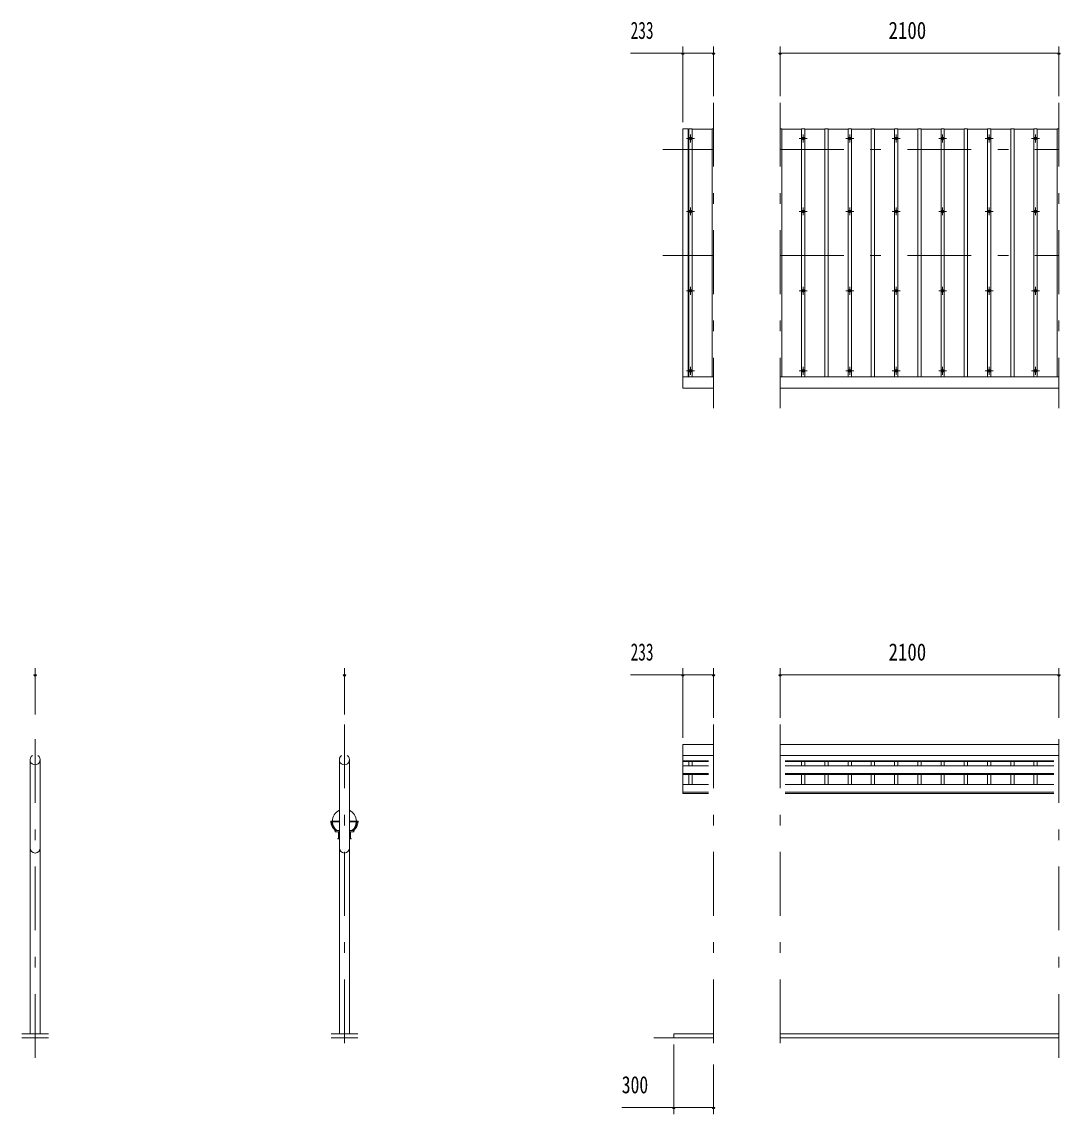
# Model space of a CAD drawing. Units: millimetres, scale not verified. Extents: x -23352 to 23352, y -10500 to 10500.
# Drawn here: x -23352 to -15531, y 1220 to 9448 of the extents above; entities that cross this region are included whole.
import ezdxf
from ezdxf.enums import TextEntityAlignment as Align

# ---------------------------------------------------------------- set-up
doc = ezdxf.new("R2010")
doc.units = ezdxf.units.MM
doc.header["$LTSCALE"] = 40
doc.linetypes.add('USER3', pattern=[24, 12, -5, 2, -5])
for name, color, linetype, lineweight in [('0-0_0', 7, 'Continuous', 18), ('0-2_1-0BOLD', 7, 'Continuous', 18), ('0-3_1-2CENTER', 3, 'USER3', 18), ('0-4_1-4THIN', 4, 'Continuous', 18), ('0-5_1-5DIM', 3, 'Continuous', 18)]:
    doc.layers.add(name, color=color, linetype=linetype, lineweight=lineweight)
doc.styles.add('ＭＳ ゴシック', font='')
doc.styles.get('ＭＳ ゴシック').set_extended_font_data('MS Gothic')

msp = doc.modelspace()

# ---------------------------------------------------------------- linework, layer by layer
at = {"layer": '0-0_0'}
for p, q in [((-20960.29, 3426.97), (-21024.64, 3426.97)), ((-21024.64, 3420.97), (-21024.64, 3426.97)), ((-20960.29, 3420.97), (-21024.64, 3420.97)), ((-20819.64, 3426.97), (-20883.99, 3426.97)), ((-20819.64, 3420.97), (-20883.99, 3420.97)), ((-20819.64, 3420.97), (-20819.64, 3426.97)), ((-20992.14, 3346.97), (-20960.29, 3346.97)), ((-20967.14, 3296.97), (-20967.14, 3346.97)), ((-20967.14, 3296.97), (-20960.29, 3296.97)), ((-20883.99, 3356.97), (-20852.14, 3356.97)), ((-20883.99, 3346.97), (-20852.14, 3346.97)), ((-20883.99, 3296.97), (-20877.14, 3296.97)), ((-20877.14, 3296.97), (-20877.14, 3346.97)), ((-20852.14, 3346.97), (-20852.14, 3356.97))]:
    msp.add_line(p, q, dxfattribs=at)
msp.add_lwpolyline([(-20992.14, 3346.97), (-20992.14, 3356.97), (-20960.29, 3356.97)], dxfattribs=at)
for start, end in [(115.07964, 180), (0, 64.91913), (183.82255, 231.05756), (308.94244, 356.17745)]:
    msp.add_arc((-20922.14, 3426.97), 90, start, end, dxfattribs=at)
for centre, major_axis, start_param, end_param in [((-20922.14, 3426.97), (102.47, 6.5), 3.1362923, 3.9034857), ((-20914.14, 3426.97), (102.47, 6.5), 3.1362923, 3.9034857), ((-20930.14, 3426.97), (-102.47, 6.5), 2.3796996, 3.146893), ((-20922.14, 3426.97), (-102.47, 6.5), 2.3796996, 3.146893)]:
    msp.add_ellipse(centre, major_axis=major_axis, ratio=0.92312, start_param=start_param, end_param=end_param, dxfattribs=at)
at = {"layer": '0-2_1-0BOLD'}
for p, q in [((-18140.69, 6774.16), (-18373.69, 6774.16)), ((-15540.69, 6774.16), (-17640.69, 6774.16)), ((-18373.69, 6687.67), (-18140.69, 6687.67)), ((-17640.69, 6687.67), (-15540.69, 6687.67)), ((-18373.69, 4004.86), (-18140.69, 4004.86)), ((-17640.69, 4004.86), (-15540.69, 4004.86)), ((-23290.03, 1824.67), (-23290.03, 3889.24)), ((-23213.73, 3889.24), (-23213.73, 1824.67)), ((-20960.29, 3889.24), (-20960.29, 1824.67)), ((-20883.99, 3889.24), (-20883.99, 1824.67)), ((-18140.69, 3921.21), (-18373.69, 3921.21)), ((-18373.69, 3880.02), (-18178.84, 3880.02)), ((-18178.84, 3876.47), (-18373.69, 3876.47)), ((-15540.69, 3921.21), (-17640.69, 3921.21)), ((-17602.54, 3880.02), (-15578.84, 3880.02)), ((-15578.84, 3876.47), (-17602.54, 3876.47)), ((-18373.69, 3844.26), (-18178.84, 3844.26)), ((-18373.69, 3785.43), (-18178.84, 3785.43)), ((-17602.54, 3844.26), (-15578.84, 3844.26)), ((-15578.84, 3785.43), (-17602.54, 3785.43)), ((-18178.84, 3779.53), (-18373.69, 3779.53)), ((-17602.54, 3779.53), (-15578.84, 3779.53)), ((-18373.69, 3701.81), (-18178.84, 3701.81)), ((-18178.84, 3644.17), (-18373.69, 3644.17)), ((-15578.84, 3701.81), (-17602.54, 3701.81)), ((-17602.54, 3644.17), (-15578.84, 3644.17)), ((-15578.84, 3635.83), (-17602.54, 3635.83)), ((-20872.14, 3294.67), (-20883.99, 3294.67)), ((-23151.87, 1824.67), (-23351.87, 1824.67)), ((-20822.14, 1824.67), (-21022.14, 1824.67)), ((-18440.69, 1824.67), (-18440.69, 1794.67)), ((-18140.69, 1824.67), (-18440.69, 1824.67)), ((-15540.69, 1824.67), (-17640.69, 1824.67)), ((-23351.87, 1794.67), (-23151.87, 1794.67)), ((-21022.14, 1794.67), (-20822.14, 1794.67)), ((-18590.69, 1794.67), (-18140.69, 1794.67)), ((-17640.69, 1794.67), (-15540.69, 1794.67))]:
    msp.add_line(p, q, dxfattribs=at)
for points in [[(-18333.69, 6774.16), (-18333.69, 8642.67), (-18373.69, 8642.67), (-18373.69, 6687.67)], [(-18178.84, 3635.83), (-18373.69, 3635.83), (-18373.69, 4004.86)], [(-20960.29, 3294.67), (-20972.14, 3294.67), (-20972.14, 3296.97), (-20960.29, 3296.97)], [(-20883.99, 3296.97), (-20872.14, 3296.97), (-20872.14, 3294.67)]]:
    msp.add_lwpolyline(points, dxfattribs=at)
for centre in [(-18315.69, 8570.29), (-17465.69, 8570.29), (-17465.69, 8570.29), (-17115.69, 8570.29), (-16765.69, 8570.29), (-16415.69, 8570.29), (-16065.69, 8570.29), (-16065.69, 8570.29), (-15715.69, 8570.29), (-18315.69, 8020.59), (-17465.69, 8020.59), (-17465.69, 8020.59), (-17115.69, 8020.59), (-16765.69, 8020.59), (-16415.69, 8020.59), (-16065.69, 8020.59), (-16065.69, 8020.59), (-15715.69, 8020.59), (-18315.69, 7422.81), (-17465.69, 7422.81), (-17465.69, 7422.81), (-17115.69, 7422.81), (-16765.69, 7422.81), (-16415.69, 7422.81), (-16065.69, 7422.81), (-16065.69, 7422.81), (-15715.69, 7422.81), (-18315.69, 6819.1), (-17465.69, 6819.1), (-17465.69, 6819.1), (-17115.69, 6819.1), (-16765.69, 6819.1), (-16415.69, 6819.1), (-16065.69, 6819.1), (-16065.69, 6819.1), (-15715.69, 6819.1)]:
    msp.add_circle(centre, 10, dxfattribs=at)
for centre, start, end in [((-23251.88, 3889.24), 123.05154, 56.94846), ((-20922.14, 3889.24), 123.05154, 56.94846), ((-23251.88, 3224.67), 180, 0), ((-20922.14, 3224.67), 180, 0)]:
    msp.add_arc(centre, 38.15, start, end, dxfattribs=at)
at = {"layer": '0-3_1-2CENTER'}
for p, q in [((-18140.69, 8837.68), (-18140.69, 6537.67)), ((-17640.69, 8837.68), (-17640.69, 6537.67)), ((-15540.69, 8837.68), (-15540.69, 6537.67)), ((-18345.69, 8570.29), (-18285.69, 8570.29)), ((-18315.69, 8600.28), (-18315.69, 8540.28)), ((-17495.69, 8570.29), (-17435.69, 8570.29)), ((-17465.69, 8540.28), (-17465.69, 8600.28)), ((-17465.69, 8600.28), (-17465.69, 8540.28)), ((-17085.69, 8570.29), (-17145.69, 8570.29)), ((-17115.69, 8540.28), (-17115.69, 8600.28)), ((-16795.69, 8570.29), (-16735.69, 8570.29)), ((-16765.69, 8600.28), (-16765.69, 8540.28)), ((-16445.69, 8570.29), (-16385.69, 8570.29)), ((-16415.69, 8600.28), (-16415.69, 8540.28)), ((-16095.69, 8570.29), (-16035.69, 8570.29)), ((-16065.69, 8540.28), (-16065.69, 8600.28)), ((-16065.69, 8600.28), (-16065.69, 8540.28)), ((-15745.69, 8570.29), (-15685.69, 8570.29)), ((-15715.69, 8600.28), (-15715.69, 8540.28)), ((-18523.69, 8487.67), (-18140.69, 8487.67)), ((-17640.69, 8487.67), (-15540.69, 8487.67)), ((-18285.69, 8020.59), (-18345.69, 8020.59)), ((-18315.69, 7990.59), (-18315.69, 8050.59)), ((-17435.69, 8020.59), (-17495.69, 8020.59)), ((-17465.69, 8050.59), (-17465.69, 7990.59)), ((-17465.69, 7990.59), (-17465.69, 8050.59)), ((-17085.69, 8020.59), (-17145.69, 8020.59)), ((-17115.69, 8050.59), (-17115.69, 7990.59)), ((-16795.69, 8020.59), (-16735.69, 8020.59)), ((-16765.69, 7990.59), (-16765.69, 8050.59)), ((-16445.69, 8020.59), (-16385.69, 8020.59)), ((-16415.69, 7990.59), (-16415.69, 8050.59)), ((-16035.69, 8020.59), (-16095.69, 8020.59)), ((-16065.69, 8050.59), (-16065.69, 7990.59)), ((-16065.69, 7990.59), (-16065.69, 8050.59)), ((-15745.69, 8020.59), (-15685.69, 8020.59)), ((-15715.69, 7990.59), (-15715.69, 8050.59)), ((-18523.69, 7687.67), (-18140.69, 7687.67)), ((-17640.69, 7687.67), (-15540.69, 7687.67)), ((-18285.69, 7422.81), (-18345.69, 7422.81)), ((-18315.69, 7392.8), (-18315.69, 7452.81)), ((-17435.69, 7422.81), (-17495.69, 7422.81)), ((-17465.69, 7452.81), (-17465.69, 7392.8)), ((-17465.69, 7392.8), (-17465.69, 7452.81)), ((-17085.69, 7422.81), (-17145.69, 7422.81)), ((-17115.69, 7452.81), (-17115.69, 7392.8)), ((-16795.69, 7422.81), (-16735.69, 7422.81)), ((-16765.69, 7392.8), (-16765.69, 7452.81)), ((-16445.69, 7422.81), (-16385.69, 7422.81)), ((-16415.69, 7392.8), (-16415.69, 7452.81)), ((-16035.69, 7422.81), (-16095.69, 7422.81)), ((-16065.69, 7452.81), (-16065.69, 7392.8)), ((-16065.69, 7392.8), (-16065.69, 7452.81)), ((-15745.69, 7422.81), (-15685.69, 7422.81)), ((-15715.69, 7392.8), (-15715.69, 7452.81)), ((-18315.69, 6849.1), (-18315.69, 6789.1)), ((-17465.69, 6849.1), (-17465.69, 6789.1)), ((-17465.69, 6789.1), (-17465.69, 6849.1)), ((-17115.69, 6849.1), (-17115.69, 6789.1)), ((-16765.69, 6789.1), (-16765.69, 6849.1)), ((-16415.69, 6789.1), (-16415.69, 6849.1)), ((-16065.69, 6849.1), (-16065.69, 6789.1)), ((-16065.69, 6789.1), (-16065.69, 6849.1)), ((-15715.69, 6789.1), (-15715.69, 6849.1)), ((-18285.69, 6819.1), (-18345.69, 6819.1)), ((-17495.69, 6819.1), (-17435.69, 6819.1)), ((-17145.69, 6819.1), (-17085.69, 6819.1)), ((-16795.69, 6819.1), (-16735.69, 6819.1)), ((-16445.69, 6819.1), (-16385.69, 6819.1)), ((-16095.69, 6819.1), (-16035.69, 6819.1)), ((-15745.69, 6819.1), (-15685.69, 6819.1)), ((-23251.88, 1644.67), (-23251.88, 4154.87)), ((-20922.14, 4154.87), (-20922.14, 1644.67)), ((-18140.69, 4154.87), (-18140.69, 1644.67)), ((-17640.69, 4154.87), (-17640.69, 1644.67)), ((-15540.69, 1644.67), (-15540.69, 4154.87))]:
    msp.add_line(p, q, dxfattribs=at)
at = {"layer": '0-4_1-4THIN'}
for p, q in [((-18153.19, 8642.67), (-18153.19, 6774.16)), ((-18153.19, 8642.67), (-18153.19, 6774.16)), ((-18140.69, 8642.67), (-18153.19, 8642.67)), ((-17628.19, 8642.67), (-17640.69, 8642.67)), ((-17628.19, 6774.16), (-17628.19, 8642.67)), ((-17628.19, 6774.16), (-17628.19, 8642.67)), ((-17478.19, 8642.67), (-17478.19, 6774.16)), ((-17453.19, 6774.16), (-17453.19, 8642.67)), ((-17453.19, 6774.16), (-17453.19, 8642.67)), ((-16253.19, 8642.67), (-16253.19, 6774.16)), ((-16253.19, 8642.67), (-16253.19, 6774.16)), ((-16228.19, 6774.16), (-16228.19, 8642.67)), ((-16078.19, 8642.67), (-16078.19, 6774.16)), ((-16078.19, 8642.67), (-16078.19, 6774.16)), ((-16053.19, 6774.16), (-16053.19, 8642.67)), ((-15553.19, 8642.67), (-15553.19, 6774.16)), ((-15540.69, 8642.67), (-15553.19, 8642.67)), ((-18328.19, 8638.43), (-18333.69, 8638.43)), ((-18303.19, 8638.43), (-18153.19, 8638.43)), ((-17628.19, 8638.43), (-17478.19, 8638.43)), ((-17453.19, 8638.43), (-17303.19, 8638.43)), ((-17278.19, 8638.43), (-17128.19, 8638.43)), ((-17103.19, 8638.43), (-16953.19, 8638.43)), ((-16928.19, 8638.43), (-16778.19, 8638.43)), ((-16753.19, 8638.43), (-16603.19, 8638.43)), ((-16578.19, 8638.43), (-16428.19, 8638.43)), ((-16403.19, 8638.43), (-16253.19, 8638.43)), ((-16228.19, 8638.43), (-16078.19, 8638.43)), ((-16053.19, 8638.43), (-15903.19, 8638.43)), ((-15878.19, 8638.43), (-15728.19, 8638.43)), ((-15703.19, 8638.43), (-15553.19, 8638.43)), ((-18328.2, 3876.47), (-18328.2, 3844.26)), ((-18303.2, 3844.26), (-18303.2, 3876.47)), ((-17478.19, 3844.26), (-17478.19, 3876.47)), ((-17453.2, 3876.47), (-17453.2, 3844.26)), ((-17303.19, 3876.47), (-17303.19, 3844.26)), ((-17278.2, 3844.26), (-17278.2, 3876.47)), ((-17128.19, 3844.26), (-17128.19, 3876.47)), ((-17103.2, 3876.47), (-17103.2, 3844.26)), ((-16953.19, 3876.47), (-16953.19, 3844.26)), ((-16928.2, 3844.26), (-16928.2, 3876.47)), ((-16778.19, 3844.26), (-16778.19, 3876.47)), ((-16753.2, 3876.47), (-16753.2, 3844.26)), ((-16603.19, 3876.47), (-16603.19, 3844.26)), ((-16578.2, 3844.26), (-16578.2, 3876.47)), ((-16428.19, 3844.26), (-16428.19, 3876.47)), ((-16403.2, 3876.47), (-16403.2, 3844.26)), ((-16253.2, 3876.47), (-16253.2, 3844.26)), ((-16228.2, 3844.26), (-16228.2, 3876.47)), ((-16078.19, 3844.26), (-16078.19, 3876.47)), ((-16053.2, 3876.47), (-16053.2, 3844.26)), ((-15903.19, 3876.47), (-15903.19, 3844.26)), ((-15878.2, 3844.26), (-15878.2, 3876.47)), ((-15728.19, 3844.26), (-15728.19, 3876.47)), ((-15703.2, 3876.47), (-15703.2, 3844.26)), ((-18328.2, 3779.53), (-18328.2, 3701.81)), ((-18303.2, 3701.81), (-18303.2, 3779.53)), ((-17478.19, 3701.81), (-17478.19, 3779.53)), ((-17453.2, 3779.53), (-17453.2, 3701.81)), ((-17303.19, 3779.53), (-17303.19, 3701.81)), ((-17278.2, 3701.81), (-17278.2, 3779.53)), ((-17128.19, 3701.81), (-17128.19, 3779.53)), ((-17103.2, 3779.53), (-17103.2, 3701.81)), ((-16953.19, 3779.53), (-16953.19, 3701.81)), ((-16928.2, 3701.81), (-16928.2, 3779.53)), ((-16778.19, 3701.81), (-16778.19, 3779.53)), ((-16753.2, 3779.53), (-16753.2, 3701.81)), ((-16603.19, 3779.53), (-16603.19, 3701.81)), ((-16578.2, 3701.81), (-16578.2, 3779.53)), ((-16428.19, 3701.81), (-16428.19, 3779.53)), ((-16403.2, 3779.53), (-16403.2, 3701.81)), ((-16253.2, 3779.53), (-16253.2, 3701.81)), ((-16228.2, 3701.81), (-16228.2, 3779.53)), ((-16078.19, 3701.81), (-16078.19, 3779.53)), ((-16053.2, 3779.53), (-16053.2, 3701.81)), ((-15903.19, 3779.53), (-15903.19, 3701.81)), ((-15878.2, 3701.81), (-15878.2, 3779.53)), ((-15728.19, 3701.81), (-15728.19, 3779.53)), ((-15703.2, 3779.53), (-15703.2, 3701.81))]:
    msp.add_line(p, q, dxfattribs=at)
for points in [[(-18303.19, 6774.16), (-18303.19, 8642.67), (-18328.19, 8642.67), (-18328.19, 6774.16)], [(-17453.19, 8642.67), (-17478.19, 8642.67), (-17478.19, 6774.16)], [(-17278.19, 6774.16), (-17278.19, 8642.67), (-17303.19, 8642.67), (-17303.19, 6774.16)], [(-17103.19, 6774.16), (-17103.19, 8642.67), (-17128.19, 8642.67), (-17128.19, 6774.16)], [(-16928.19, 6774.16), (-16928.19, 8642.67), (-16953.19, 8642.67), (-16953.19, 6774.16)], [(-16753.19, 6774.16), (-16753.19, 8642.67), (-16778.19, 8642.67), (-16778.19, 6774.16)], [(-16578.19, 6774.16), (-16578.19, 8642.67), (-16603.19, 8642.67), (-16603.19, 6774.16)], [(-16403.19, 6774.16), (-16403.19, 8642.67), (-16428.19, 8642.67), (-16428.19, 6774.16)], [(-16228.19, 6774.16), (-16228.19, 8642.67), (-16253.19, 8642.67)], [(-16053.19, 6774.16), (-16053.19, 8642.67), (-16078.19, 8642.67)], [(-15878.19, 6774.16), (-15878.19, 8642.67), (-15903.19, 8642.67), (-15903.19, 6774.16)], [(-15703.19, 6774.16), (-15703.19, 8642.67), (-15728.19, 8642.67), (-15728.19, 6774.16)]]:
    msp.add_lwpolyline(points, dxfattribs=at)
at = {"layer": '0-5_1-5DIM'}
for p, q in [((-18373.69, 9262.48), (-18373.69, 8762.48)), ((-18373.69, 9262.48), (-18373.69, 8692.67)), ((-18140.69, 9262.48), (-18140.69, 8912.48)), ((-18140.69, 9262.48), (-18140.69, 8887.68)), ((-17640.69, 9262.48), (-17640.69, 8887.68)), ((-15540.69, 8912.48), (-15540.69, 9262.48)), ((-15540.69, 9262.48), (-15540.69, 8887.68)), ((-18373.69, 9212.48), (-18766.19, 9212.48)), ((-18363.69, 9212.48), (-18383.69, 9212.48)), ((-18363.69, 9212.48), (-18383.69, 9212.48)), ((-18373.69, 9212.48), (-18140.69, 9212.48)), ((-18130.69, 9212.48), (-18150.69, 9212.48)), ((-18130.69, 9212.48), (-18150.69, 9212.48)), ((-17630.69, 9212.48), (-17650.69, 9212.48)), ((-17640.69, 9212.48), (-15540.69, 9212.48)), ((-15530.69, 9212.48), (-15550.69, 9212.48)), ((-15530.69, 9212.48), (-15550.69, 9212.48)), ((-23241.88, 4529.67), (-23261.88, 4529.67)), ((-23251.88, 4229.67), (-23251.88, 4579.68)), ((-20912.14, 4529.67), (-20932.14, 4529.67)), ((-20922.14, 4579.68), (-20922.14, 4229.67)), ((-18373.69, 4529.67), (-18766.19, 4529.67)), ((-18363.69, 4529.67), (-18383.69, 4529.67)), ((-18373.69, 4579.67), (-18373.69, 4054.86)), ((-18373.69, 4529.67), (-18140.69, 4529.67)), ((-18130.69, 4529.67), (-18150.69, 4529.67)), ((-18140.69, 4579.67), (-18140.69, 4204.87)), ((-17630.69, 4529.67), (-17650.69, 4529.67)), ((-17640.69, 4579.67), (-17640.69, 4204.87)), ((-17640.69, 4529.67), (-15540.69, 4529.67)), ((-15530.69, 4529.67), (-15550.69, 4529.67)), ((-15540.69, 4579.67), (-15540.69, 4204.87)), ((-18440.69, 1219.67), (-18440.69, 1744.67)), ((-18140.69, 1219.67), (-18140.69, 1594.67)), ((-18440.69, 1269.67), (-18833.19, 1269.67)), ((-18430.69, 1269.67), (-18450.69, 1269.67)), ((-18430.69, 1269.67), (-18450.69, 1269.67)), ((-18440.69, 1269.67), (-18140.69, 1269.67)), ((-18130.69, 1269.67), (-18150.69, 1269.67))]:
    msp.add_line(p, q, dxfattribs=at)
for centre in [(-18373.69, 9212.48), (-18373.69, 9212.48), (-18140.69, 9212.48), (-18140.69, 9212.48), (-17640.69, 9212.48), (-15540.69, 9212.48), (-15540.69, 9212.48), (-23251.88, 4529.67), (-20922.14, 4529.67), (-18373.69, 4529.67), (-18140.69, 4529.67), (-17640.69, 4529.67), (-15540.69, 4529.67), (-18440.69, 1269.67), (-18440.69, 1269.67), (-18140.69, 1269.67)]:
    msp.add_arc(centre, 10, 180, 0, dxfattribs=at)

# ---------------------------------------------------------------- texts
at = {"layer": '0-5_1-5DIM', "color": 7, "style": 'ＭＳ ゴシック'}
for s, width, p in [('233', 0.65, (-18766.19, 9280.25)), ('2100', 0.8, (-16823.19, 9280.25)), ('233', 0.65, (-18766.19, 4597.44)), ('2100', 0.8, (-16823.19, 4597.44)), ('300', 0.75, (-18833.19, 1337.43))]:
    msp.add_text(s, height=130.2, dxfattribs=dict(at, width=width)).set_placement(p, align=Align.BOTTOM_LEFT)

doc.saveas('drawing.dxf')
